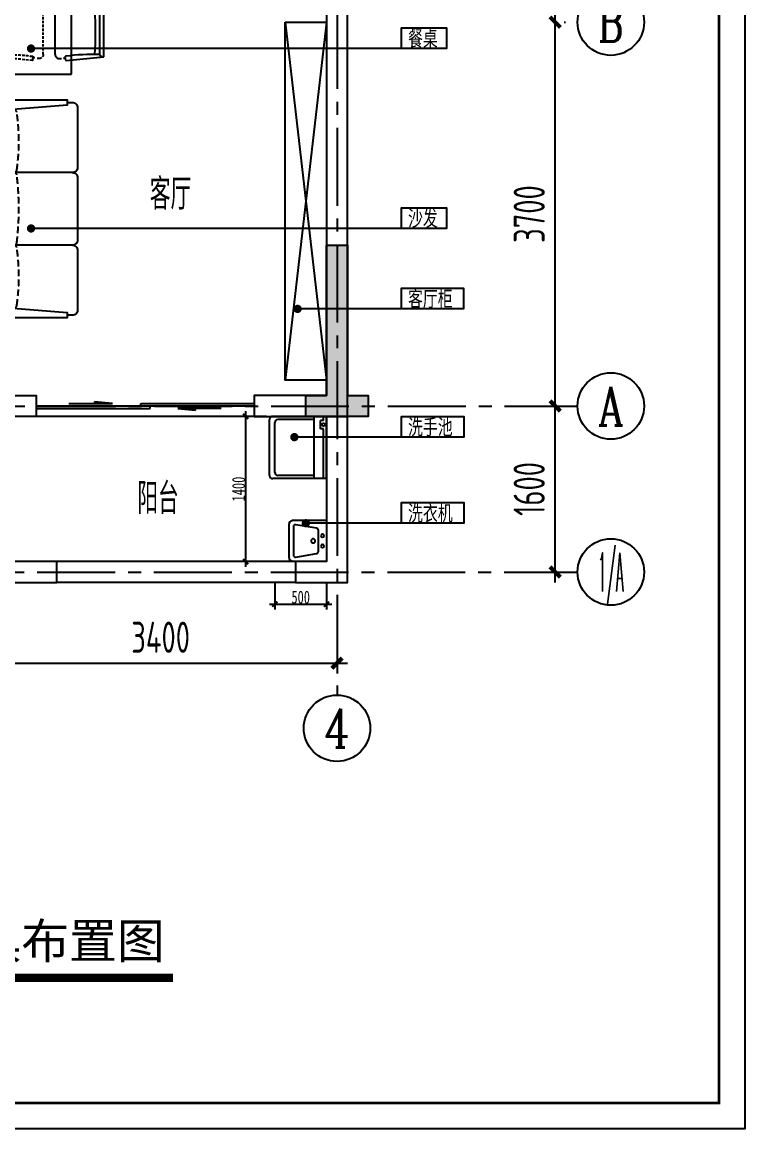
# Model space of a CAD drawing. Header units: millimetres. Extents: x -133666 to 880576, y -269375 to 86941.
# Drawn here: x 30240 to 37204, y -106042 to -95375 of the extents above; entities that cross this region are included whole.
import ezdxf
from ezdxf.enums import TextEntityAlignment as Align

# ---------------------------------------------------------------- set-up
doc = ezdxf.new("R2010")
doc.units = ezdxf.units.MM
doc.header["$LTSCALE"] = 1000
for name, pattern in [('CENTER', [50.8, 31.75, -6.35, 6.35, -6.35]), ('CENTER2', [1.125, 0.75, -0.125, 0.125, -0.125]), ('DASH', [0.35, 0.25, -0.1]), ('DASHED', [19.05, 12.7, -6.35]), ('TRATTEGGIATA2', [0.375, 0.25, -0.125])]:
    doc.linetypes.add(name, pattern=pattern)
doc.layers.get('0').update_dxf_attribs({"linetype": 'CONTINUOUS'})
doc.layers.get('Defpoints').update_dxf_attribs({"color": 6, "linetype": 'CONTINUOUS'})
for name, color, linetype in [('6#轴网(1-4)20181120$0$11 12 17 18 19 20 21 22-ZW$0$AXIS_轴号_A', 8, 'CONTINUOUS'), ('6#轴网(1-4)20181120$0$11 12 17 18 19 20 21 22-ZW$0$AXIS_轴文_A', 8, 'CONTINUOUS'), ('6#轴网(1-4)20181120$0$AXIS_TEXT', 8, 'CONTINUOUS'), ('A-FUR', 8, 'CONTINUOUS'), ('A-Lvtry', 5, 'CONTINUOUS'), ('AE-FLOR', 151, 'CONTINUOUS'), ('AXIS', 253, 'CENTER'), ('BORDER', 7, 'CONTINUOUS'), ('DIM', 3, 'CONTINUOUS'), ('P-活动家具', 146, 'CONTINUOUS'), ('PUB_HATCH', 8, 'CONTINUOUS'), ('PUB_TEXT', 7, 'CONTINUOUS'), ('WALL', 2, 'CONTINUOUS'), ('WINDOW', 4, 'CONTINUOUS'), ('剪力墙', 6, 'CONTINUOUS')]:
    doc.layers.add(name, color=color, linetype=linetype)
doc.styles.add('6#轴网(1-4)20181120$0$11 12 17 18 19 20 21 22-ZW$0$_TCH_AXIS', font='COMPLEX', dxfattribs={"bigfont": 'GBCBIG'})
doc.styles.add('6#轴网(1-4)20181120$0$COMPLEX', font='COMPLEX')
doc.styles.add('DIM', font='', dxfattribs={"width": 0.7})
doc.styles.get("Standard").update_dxf_attribs({"font": 'tssdeng.shx', "bigfont": 'tssdchn.shx'})
doc.styles.add('ZZ', font='tssdeng.shx', dxfattribs={"width": 0.7, "bigfont": 'tssdchn.shx'})
doc.styles.add('黑体', font='simhei.ttf')
doc.styles.get('DIM').set_extended_font_data('SimSun')
doc.dimstyles.new('TSSD_100_100', dxfattribs={"dimtxt": 300, "dimasz": 100, "dimexe": 100, "dimexo": 250, "dimgap": 100, "dimtad": 1, "dimdec": 0, "dimzin": 0, "dimdsep": 46, "dimtxsty": 'ZZ', "dimblk": 'ARCHTICK', "dimcen": 0, "dimdle": 100, "dimclrd": 256, "dimclrt": 7, "dimadec": 0, "dimazin": 0, "dimtfac": 1, "dimtdec": 0, "dimtix": 1, "dimtmove": 2, "dimatfit": 3, "dimfxl": 0, "dimtolj": 1, "dimtzin": 0, "dimarcsym": 0})
doc.dimstyles.new('金螳螂1-50', dxfattribs={"dimscale": 50, "dimtxt": 2.5, "dimasz": 1, "dimexe": 1, "dimexo": 1, "dimgap": 0.1, "dimtad": 1, "dimdec": 0, "dimrnd": 5, "dimzin": 0, "dimdsep": 46, "dimtxsty": 'DIM', "dimblk": 'ARCHTICK', "dimcen": 2, "dimdle": 1, "dimclrd": 254, "dimclre": 254, "dimclrt": 30, "dimadec": 0, "dimazin": 0, "dimtfac": 1, "dimtdec": 0, "dimtix": 1, "dimtmove": 2, "dimatfit": 3, "dimldrblk": 'A', "dimfxl": 0, "dimtolj": 1, "dimtzin": 0, "dimarcsym": 0})

# ---------------------------------------------------------------- blocks, each defined once
blk = doc.blocks.new('6#轴网(1-4)20181120$0$_AXISO')
at = {"color": 8}
blk.add_circle((0, 0), 0.5, dxfattribs=at)
at = {"layer": '6#轴网(1-4)20181120$0$AXIS_TEXT', "color": 8, "style": '6#轴网(1-4)20181120$0$COMPLEX', "width": 1.041667}
blk.add_attdef('A', text='', height=0.56, dxfattribs=at).set_placement((-0.25, -0.28), (0.25, -0.28), align=Align.FIT)
blk = doc.blocks.new('_ArchTick')
at = {"color": 0, "linetype": 'ByBlock', "const_width": 0.4}
blk.add_lwpolyline([(-0.5, -0.5), (0.5, 0.5)], dxfattribs=at)
blk = doc.blocks.new('*D343')
at = {"layer": 'Defpoints', "color": 0}
for p in [(3400, -1600), (6800, -1600), (6800, -2379)]:
    blk.add_point(p, dxfattribs=at)
at = {"layer": 'DIM', "color": 0, "lineweight": -2}
for p, q in [((3400, -1850), (3400, -2479)), ((6800, -1850), (6800, -2479))]:
    blk.add_line(p, q, dxfattribs=at)
at = {"layer": 'DIM', "lineweight": -2}
blk.add_line((3300, -2379), (6900, -2379), dxfattribs=at)
at = {"layer": 'DIM', "lineweight": -2, "xscale": 100, "yscale": 100, "zscale": 100, "rotation": 180}
blk.add_blockref('_ArchTick', (3400, -2379), dxfattribs=at)
at = {"layer": 'DIM', "lineweight": -2, "xscale": 100, "yscale": 100, "zscale": 100}
blk.add_blockref('_ArchTick', (6800, -2379), dxfattribs=at)
at = {"layer": 'DIM', "color": 7, "insert": (5100, -2129), "char_height": 300, "attachment_point": 5, "style": 'ZZ'}
blk.add_mtext('\\A1;3400', dxfattribs=at)
blk = doc.blocks.new('*D347')
at = {"layer": 'Defpoints', "color": 0}
for p in [(8739, 100), (8902, 100), (8739, -1500)]:
    blk.add_point(p, dxfattribs=at)
at = {"layer": 'DIM', "lineweight": -2}
blk.add_line((8902, -1600), (8902, 200), dxfattribs=at)
at = {"layer": 'DIM', "color": 0, "lineweight": -2}
for p, q in [((8989, 100), (9002, 100)), ((8989, -1500), (9002, -1500))]:
    blk.add_line(p, q, dxfattribs=at)
at = {"layer": 'DIM', "lineweight": -2, "xscale": 100, "yscale": 100, "zscale": 100}
for p, rotation in [((8902, 100), 90), ((8902, -1500), 270)]:
    blk.add_blockref('_ArchTick', p, dxfattribs=dict(at, rotation=rotation))
at = {"layer": 'DIM', "color": 7, "insert": (8652, -700), "char_height": 300, "attachment_point": 5, "rotation": 90, "style": 'ZZ'}
blk.add_mtext('\\A1;1600', dxfattribs=at)
blk = doc.blocks.new('*D348')
at = {"layer": 'Defpoints', "color": 0}
for p in [(8739, 3800), (8902, 3800), (8739, 100)]:
    blk.add_point(p, dxfattribs=at)
at = {"layer": 'DIM', "lineweight": -2}
blk.add_line((8902, 0), (8902, 3900), dxfattribs=at)
at = {"layer": 'DIM', "color": 0, "lineweight": -2}
for p, q in [((8989, 3800), (9002, 3800)), ((8989, 100), (9002, 100))]:
    blk.add_line(p, q, dxfattribs=at)
at = {"layer": 'DIM', "lineweight": -2, "xscale": 100, "yscale": 100, "zscale": 100}
for p, rotation in [((8902, 3800), 90), ((8902, 100), 270)]:
    blk.add_blockref('_ArchTick', p, dxfattribs=dict(at, rotation=rotation))
at = {"layer": 'DIM', "color": 7, "insert": (8652, 1950), "char_height": 300, "attachment_point": 5, "rotation": 90, "style": 'ZZ'}
blk.add_mtext('\\A1;3700', dxfattribs=at)
blk = doc.blocks.new('*D349')
at = {"layer": 'Defpoints', "color": 0}
for p in [(8739, 5800), (8902, 5800), (8739, 3800)]:
    blk.add_point(p, dxfattribs=at)
at = {"layer": 'DIM', "lineweight": -2}
blk.add_line((8902, 3700), (8902, 5900), dxfattribs=at)
at = {"layer": 'DIM', "color": 0, "lineweight": -2}
for p, q in [((8989, 5800), (9002, 5800)), ((8989, 3800), (9002, 3800))]:
    blk.add_line(p, q, dxfattribs=at)
at = {"layer": 'DIM', "lineweight": -2, "xscale": 100, "yscale": 100, "zscale": 100}
for p, rotation in [((8902, 5800), 90), ((8902, 3800), 270)]:
    blk.add_blockref('_ArchTick', p, dxfattribs=dict(at, rotation=rotation))
at = {"layer": 'DIM', "color": 7, "insert": (8652, 4800), "char_height": 300, "attachment_point": 5, "rotation": 90, "style": 'ZZ'}
blk.add_mtext('\\A1;2000', dxfattribs=at)
blk = doc.blocks.new('A$C68CA6050')
blk.add_wipeout([(0, 850), (2100, 850), (2100, 150), (2075, 150), (2075, 100), (2072, 83), (2060, 65), (2040, 52), (2025, 50), (1450, 50), (1437, 52), (1423, 58), (1415, 65), (1407, 74), (1403, 82), (1400, 100), (1398, 86), (1395, 79), (1391, 71), (1380, 60), (1364, 52), (1350, 50), (750, 50), (733, 53), (725, 57), (715, 65), (708, 73), (703, 82), (701, 89), (700, 100), (698, 86), (694, 77), (691, 71), (685, 65), (677, 58), (670, 54), (650, 50), (641, 50), (75, 50), (58, 53), (40, 65), (32, 75), (26, 89), (25, 100), (25, 150), (0, 150)]).translate(0, 0, 0).dxf.layer = 'P-活动家具'
at = {"layer": 'P-活动家具', "elevation": 0}
blk.add_lwpolyline([(1050, 50), (1043, 50), (750, 50, -0.414214), (700, 100, -0.414214), (650, 50), (75, 50, -0.414214), (25, 100), (25, 150), (0, 150), (0, 850), (1050, 850), (2100, 850), (2100, 150), (2075, 150), (2075, 100, -0.414214), (2025, 50), (1450, 50, -0.414214), (1400, 100, -0.414214), (1350, 50), (1057, 50)], format="xyb", close=True, dxfattribs=at)
for points in [[(0, 850), (2100, 850), (2100, 150), (2050, 150), (2000, 750), (100, 750), (50, 150), (0, 150), (0, 850)], [(700, 100), (700, 750)], [(1400, 100), (1400, 750)]]:
    blk.add_lwpolyline(points, dxfattribs=at)
at = {"layer": 'P-活动家具', "color": 251, "linetype": 'DASHED', "ltscale": 0.005, "elevation": 0}
for points in [[(103, 729, -0.008996), (692, 729, -0.12873), (695, 650, -0.310462), (679, 636, -0.072657), (116, 636, -0.310462), (101, 650, -0.12873), (103, 729, -0.746294)], [(1392, 729, 0.007743), (708, 729, 0.12873), (705, 650, 0.310462), (721, 636, 0.062134), (1379, 636, 0.310462), (1395, 650, 0.12873), (1392, 729, 0.746294)], [(1996, 729, 0.009023), (1409, 729, 0.12873), (1406, 650, 0.310462), (1422, 636, 0.072882), (1983, 636, 0.310462), (1999, 650, 0.12873), (1996, 729, 0.746294)]]:
    blk.add_lwpolyline(points, format="xyb", dxfattribs=at)
blk = doc.blocks.new('$DorLib2D$00000131')
at = {"color": 0, "linetype": 'Continuous'}
for p, q in [((0.15, 0.125), (0.2319, 0.1973)), ((0.2319, 0.1973), (0.2319, 0.125)), ((-0.5, 0.125), (-0.5, 0)), ((0.0192, 0.125), (-0.5, 0.125)), ((0.0192, 0), (0.0192, 0.125)), ((0.35, 0.125), (0.15, 0.125)), ((-0.5, 0), (0.0192, 0)), ((-0.024, 0), (0.5, 0)), ((-0.024, -0.125), (-0.024, 0)), ((0.5, 0), (0.5, -0.125)), ((-0.35, -0.125), (-0.15, -0.125)), ((-0.2319, -0.1973), (-0.2319, -0.125)), ((-0.15, -0.125), (-0.2319, -0.1973)), ((0.5, -0.125), (-0.024, -0.125))]:
    blk.add_line(p, q, dxfattribs=at)
blk = doc.blocks.new('B20190310213323')
at = {"layer": 'PUB_HATCH'}
blk.add_hatch(color=256, dxfattribs=at).paths.add_polyline_path([(6600, 0), (6600, 200), (6800, 200), (6800, 1650), (7000, 1650), (7000, 200), (7200, 200), (7200, 0)])
at = {"layer": 'AE-FLOR'}
for points in [[(6500, -1400), (4200, -1400)], [(6500, -1600), (4200, -1600)]]:
    blk.add_lwpolyline(points, dxfattribs=at)
at = {"layer": 'WALL'}
for points in [[(7000, 100), (7000, 9000), (6700, 9000), (6700, 8800), (6800, 8800), (6800, 200), (6100, 200), (6100, 0), (6800, 0), (6800, -1400), (6500, -1400), (6500, -1600), (7000, -1600)], [(3500, -1400), (3500, -1300), (3400, -1300), (3400, -1600), (4200, -1600), (4200, -1400)]]:
    blk.add_lwpolyline(points, close=True, dxfattribs=at)
blk.add_lwpolyline([(3600, 1650), (3600, 200), (4000, 200), (4000, 0), (3500, 0), (3500, -600), (3400, -600), (3400, 0), (2500, 0), (2500, 0), (2500, 200), (2500, 200), (2500, 200), (3400, 200), (3400, 1650)], dxfattribs=at)
at = {"layer": 'WINDOW'}
blk.add_line((6100, 0), (4000, 0), dxfattribs=at)
at = {"layer": '剪力墙', "elevation": 0}
blk.add_lwpolyline([(6600, 0), (6600, 200), (6800, 200), (6800, 1650), (7000, 1650), (7000, 200), (7200, 200), (7200, 0), (6600, 0), (7000, 0)], dxfattribs=at)
at = {"layer": 'WINDOW', "xscale": -2100, "yscale": 200, "zscale": 2100}
blk.add_blockref('$DorLib2D$00000131', (5050, 100), dxfattribs=at)
blk = doc.blocks.new('chair4')
at = {"linetype": 'DASH', "ltscale": 200}
for p, q in [((-426, 250), (-410, 249)), ((-470, 211), (-470, -211)), ((-426, -250), (-410, -249))]:
    blk.add_line(p, q, dxfattribs=at)
at = {"ltscale": 20}
for p, q in [((-389, 247), (-372, 245)), ((-365, 269), (0, 234)), ((-40, 214), (-40, -214)), ((0, 234), (0, -234)), ((-389, -247), (-372, -245)), ((-365, -269), (0, -234))]:
    blk.add_line(p, q, dxfattribs=at)
at = {"linetype": 'DASH', "ltscale": 200, "extrusion": (0, 0, -1)}
for centre, start_param, end_param in [((-430, 211), 3.926991, 5.586837), ((-430, -211), 2.267145, 3.926991)]:
    blk.add_ellipse(centre, major_axis=(28.3, 28.3), ratio=1, start_param=start_param, end_param=end_param, dxfattribs=at)
at = {"ltscale": 20, "extrusion": (0, 0, -1)}
for centre, major_axis, ratio, start_param, end_param in [((-366, 237), (5.66, -5.66), 1, 0.914477, 2.702691), ((-440, 264), (50.3, 50.3), 1, 0.774487, 1.131895), ((-365, 265), (2.83, 2.83), 1, 3.91608, 5.586837), ((-125, 1886), (-1792, 85), 0.932857, 4.621064, 4.803714), ((-6, 198), (26.3, 26.3), 1, 4.375488, 5.671939), ((-2033, -2), (-3, 2384), 0.819086, 1.481782, 1.659811), ((-125, -1886), (1792, 85), 0.932857, 4.621064, 4.803714), ((-366, -237), (5.66, 5.66), 1, 3.580494, 5.368708), ((-440, -264), (50.3, -50.3), 1, -1.131895, -0.774487), ((-365, -265), (2.83, -2.83), 1, 0.696349, 2.367105), ((-6, -198), (26.3, 26.3), 1, 2.182042, 3.478494)]:
    blk.add_ellipse(centre, major_axis=major_axis, ratio=ratio, start_param=start_param, end_param=end_param, dxfattribs=at)
blk = doc.blocks.new('222')
at = {"linetype": 'TRATTEGGIATA2', "ltscale": 0.1}
for p, q in [((131, 375), (166, 740)), ((669, 375), (634, 740)), ((731, 375), (766, 740)), ((1269, 375), (1234, 740)), ((150, 314), (151, 330)), ((153, 351), (155, 368)), ((647, 351), (645, 368)), ((650, 314), (649, 330)), ((750, 314), (751, 330)), ((753, 351), (755, 368)), ((1247, 351), (1245, 368)), ((1250, 314), (1249, 330)), ((189, 270), (611, 270)), ((789, 270), (1211, 270))]:
    blk.add_line(p, q, dxfattribs=at)
at = {"ltscale": 20}
for p, q in [((166, 740), (634, 740)), ((186, 700), (614, 700)), ((766, 740), (1234, 740)), ((786, 700), (1214, 700))]:
    blk.add_line(p, q, dxfattribs=at)
blk.add_lwpolyline([(0, 0), (1400, 0), (1400, 700), (0, 700)], close=True)
at = {"ltscale": 20, "extrusion": (0, 0, -1)}
for centre, start_param, end_param in [((202, 734), 4.375488, 5.671939), ((598, 734), 2.182042, 3.478494), ((802, 734), 4.375488, 5.671939), ((1198, 734), 2.182042, 3.478494)]:
    blk.add_ellipse(centre, major_axis=(-26.3, 26.3), ratio=1, start_param=start_param, end_param=end_param, dxfattribs=at)
at = {"linetype": 'TRATTEGGIATA2', "ltscale": 0.1, "extrusion": (0, 0, -1)}
for centre, major_axis, ratio, start_param, end_param in [((-1486, 615), (85, 1792), 0.932857, 1.479471, 1.662121), ((402, -1293), (2384, 3), 0.819086, 4.623375, 4.801403), ((2286, 615), (-85, 1792), 0.932857, 4.621064, 4.803714), ((-886, 615), (85, 1792), 0.932857, 1.479471, 1.662121), ((1002, -1293), (2384, 3), 0.819086, 4.623375, 4.801403), ((2886, 615), (-85, 1792), 0.932857, 4.621064, 4.803714), ((135, 375), (-2.83, 2.83), 1, 3.91608, 5.586837), ((136, 300), (-50.3, 50.3), 1, 0.774487, 1.131895), ((163, 374), (5.66, 5.66), 1, 0.914477, 2.702691), ((637, 374), (-5.66, 5.66), 1, 3.580494, 5.368708), ((664, 300), (50.3, 50.3), 1, -1.131895, -0.774487), ((665, 375), (2.83, 2.83), 1, 0.696349, 2.367105), ((735, 375), (-2.83, 2.83), 1, 3.91608, 5.586837), ((736, 300), (-50.3, 50.3), 1, 0.774487, 1.131895), ((763, 374), (5.66, 5.66), 1, 0.914477, 2.702691), ((1237, 374), (-5.66, 5.66), 1, 3.580494, 5.368708), ((1264, 300), (50.3, 50.3), 1, -1.131895, -0.774487), ((1265, 375), (2.83, 2.83), 1, 0.696349, 2.367105), ((189, 310), (-28.3, 28.3), 1, 3.926991, 5.586837), ((611, 310), (-28.3, 28.3), 1, 2.267145, 3.926991), ((789, 310), (-28.3, 28.3), 1, 3.926991, 5.586837), ((1211, 310), (-28.3, 28.3), 1, 2.267145, 3.926991)]:
    blk.add_ellipse(centre, major_axis=major_axis, ratio=ratio, start_param=start_param, end_param=end_param, dxfattribs=at)
at = {"xscale": -1, "rotation": 90}
for p in [(400, -314), (1000, -314)]:
    blk.add_blockref('chair4', p, dxfattribs=at)
blk = doc.blocks.new('*D312')
at = {"layer": 'Defpoints', "color": 0}
for p in [(32394, -99175), (32674, -99175), (32674, -100575)]:
    blk.add_point(p, dxfattribs=at)
at = {"layer": 'DIM', "color": 254, "lineweight": -2}
for p, q in [((32594, -99175), (32344, -99175)), ((32394, -100625), (32394, -99125)), ((32594, -100575), (32344, -100575))]:
    blk.add_line(p, q, dxfattribs=at)
at = {"layer": 'DIM', "color": 254, "lineweight": -2, "xscale": 50, "yscale": 50, "zscale": 50}
for p, rotation in [((32394, -99175), 90), ((32394, -100575), 270)]:
    blk.add_blockref('_ArchTick', p, dxfattribs=dict(at, rotation=rotation))
at = {"layer": 'DIM', "color": 30, "insert": (32326, -99875), "char_height": 125, "attachment_point": 5, "rotation": 90, "style": 'DIM'}
blk.add_mtext('\\A1;1400', dxfattribs=at)
blk = doc.blocks.new('A')
for p, q in [((-0.37, 0), (-2.13, 0)), ((-1.44, 1.15), (-1.09, 1.44)), ((-1.44, 1.15), (-0.37, 0)), ((-1.44, -1.15), (-0.37, 0)), ((-1.09, 1.44), (0, 0)), ((-1.09, -1.44), (0, 0)), ((-1.44, -1.15), (-1.09, -1.44))]:
    blk.add_line(p, q)
for points in [[(-1.44, 1.15), (-1.09, 1.44), (-0.37, 0), (0, 0)], [(-1.44, -1.15), (-1.09, -1.44), (-0.37, 0), (0, 0)]]:
    blk.add_solid(points)
blk = doc.blocks.new('*D313')
at = {"layer": 'Defpoints', "color": 0}
for p in [(32674, -100575), (33174, -100575), (33174, -100985)]:
    blk.add_point(p, dxfattribs=at)
at = {"layer": 'DIM', "color": 254, "lineweight": -2}
for p, q in [((32674, -100785), (32674, -101035)), ((33174, -100785), (33174, -101035)), ((32624, -100985), (33224, -100985))]:
    blk.add_line(p, q, dxfattribs=at)
at = {"layer": 'DIM', "color": 254, "lineweight": -2, "xscale": 50, "yscale": 50, "zscale": 50, "rotation": 180}
blk.add_blockref('_ArchTick', (32674, -100985), dxfattribs=at)
at = {"layer": 'DIM', "color": 254, "lineweight": -2, "xscale": 50, "yscale": 50, "zscale": 50}
blk.add_blockref('_ArchTick', (33174, -100985), dxfattribs=at)
at = {"layer": 'DIM', "color": 30, "insert": (32924, -100918), "char_height": 125, "attachment_point": 5, "style": 'DIM'}
blk.add_mtext('\\A1;500', dxfattribs=at)
blk = doc.blocks.new('__附着_A10-SGT-95户型_TEN24QEP_设计区$0$A-Toilet-9')
for p, q in [((-270, 550), (270, 550)), ((-300, 0), (-300, 520)), ((-270, 120), (-270, 470)), ((-240, 500), (240, 500)), ((270, 120), (270, 470)), ((300, 0), (300, 520)), ((-300, 120), (300, 120)), ((-300, 30), (180, 30)), ((-300, 0), (300, 0)), ((180, 60), (260, 60)), ((180, 30), (180, 60)), ((260, 30), (260, 60)), ((260, 30), (300, 30))]:
    blk.add_line(p, q)
blk.add_circle((220, 30), 15)
for centre, start, end in [((-270, 520), 90, 180), ((270, 520), 0, 90), ((-240, 470), 90, 180), ((240, 470), 0, 90)]:
    blk.add_arc(centre, 30, start, end)
blk = doc.blocks.new('__附着_A10-SGT-95户型_TEN24QEP_设计区$0$A-Kitchen-9')
at = {"ltscale": 0.6}
blk.add_line((400, -320), (400, 0), dxfattribs=at)
blk.add_lwpolyline([(400, 0), (0, 0), (0, -320, 0.414214), (40, -360), (360, -360, 0.414214), (400, -320)], format="xyb", dxfattribs=at)
blk.add_lwpolyline([(400, 0), (0, 0), (0, -320, 0.414214), (40, -360), (360, -360, 0.414214), (400, -320)], format="xyb", dxfattribs=at)
blk.add_lwpolyline([(323, -97), (356, -297, -0.463455), (336, -320), (64, -320, -0.463455), (44, -297), (77, -97, -0.366629), (97, -80), (303, -80, -0.366629)], format="xyb", close=True, dxfattribs=at)
blk.add_lwpolyline([(323, -97), (356, -297, -0.463455), (336, -320), (64, -320, -0.463455), (44, -297), (77, -97, -0.366629), (97, -80), (303, -80, -0.366629)], format="xyb", close=True, dxfattribs=at)
for centre, radius in [((150, -40), 15), ((250, -40), 15), ((200, -130), 20)]:
    blk.add_circle(centre, radius, dxfattribs=at)
blk = doc.blocks.new('B20190319225928')
at = {"layer": 'BORDER'}
blk.add_lwpolyline([(0, 0), (0, 29700), (42000, 29700), (42000, 0)], close=True, dxfattribs=at)
at = {"layer": 'BORDER', "const_width": 50}
blk.add_lwpolyline([(2500, 500), (2500, 29200), (41500, 29200), (41500, 500)], close=True, dxfattribs=at)
blk = doc.blocks.new('B20190222125856')
at = {"layer": 'AXIS', "linetype": 'CENTER2'}
for p, q in [((6800, 11781), (6800, -2685.7)), ((-2834.7, 100), (9118.1, 100)), ((2786.3, -1500), (9118.1, -1500))]:
    blk.add_line(p, q, dxfattribs=at)
at = {"layer": '6#轴网(1-4)20181120$0$11 12 17 18 19 20 21 22-ZW$0$AXIS_轴号_A', "color": 6}
ref = blk.add_blockref('6#轴网(1-4)20181120$0$_AXISO', (9438.1, 3800), dxfattribs=dict(at, xscale=640, yscale=640, zscale=640))
ref.add_attrib('A', 'B', dxfattribs={"layer": '6#轴网(1-4)20181120$0$11 12 17 18 19 20 21 22-ZW$0$AXIS_轴文_A', "height": 372.8, "style": '6#轴网(1-4)20181120$0$11 12 17 18 19 20 21 22-ZW$0$_TCH_AXIS', "width": 0.823529}).set_placement((9313.9, 3613.6), (9562.4, 3613.6), align=Align.FIT)
ref = blk.add_blockref('6#轴网(1-4)20181120$0$_AXISO', (9438.1, 100), dxfattribs=dict(at, xscale=640, yscale=640, zscale=640))
ref.add_attrib('A', 'A', dxfattribs={"layer": '6#轴网(1-4)20181120$0$11 12 17 18 19 20 21 22-ZW$0$AXIS_轴文_A', "height": 372.8, "style": '6#轴网(1-4)20181120$0$11 12 17 18 19 20 21 22-ZW$0$_TCH_AXIS', "width": 0.777778}).set_placement((9313.9, -86.4), (9562.4, -86.4), align=Align.FIT)
ref = blk.add_blockref('6#轴网(1-4)20181120$0$_AXISO', (9438.1, -1500), dxfattribs=dict(at, xscale=640, yscale=640, zscale=640))
ref.add_attrib('A', '1/A', dxfattribs={"layer": '6#轴网(1-4)20181120$0$11 12 17 18 19 20 21 22-ZW$0$AXIS_轴文_A', "height": 372.76, "style": '6#轴网(1-4)20181120$0$11 12 17 18 19 20 21 22-ZW$0$_TCH_AXIS', "width": 0.254545}).set_placement((9313.9, -1686.4), (9562.4, -1686.4), align=Align.FIT)
at = {"layer": '6#轴网(1-4)20181120$0$11 12 17 18 19 20 21 22-ZW$0$AXIS_轴号_A'}
ref = blk.add_blockref('6#轴网(1-4)20181120$0$_AXISO', (6800, -3005.7), dxfattribs=dict(at, xscale=640, yscale=640, zscale=640))
ref.add_attrib('A', '4', dxfattribs={"layer": '6#轴网(1-4)20181120$0$11 12 17 18 19 20 21 22-ZW$0$AXIS_轴文_A', "height": 372.8, "style": '6#轴网(1-4)20181120$0$11 12 17 18 19 20 21 22-ZW$0$_TCH_AXIS', "width": 0.875}).set_placement((6675.7, -3192.1), (6924.3, -3192.1), align=Align.FIT)
at = {"layer": 'DIM'}
for base, p1, p2, picture, middle in [((8902.1, 5800), (8738.9, 3800), (8738.9, 5800), '*D349', (8652.1, 4800)), ((8902.1, 3800), (8738.9, 100), (8738.9, 3800), '*D348', (8652.1, 1950)), ((8902.1, 100), (8738.9, -1500), (8738.9, 100), '*D347', (8652.1, -700))]:
    dim = blk.add_linear_dim(base=base, p1=p1, p2=p2, angle=90, dimstyle='TSSD_100_100', dxfattribs=at)
    dim.commit()
    dim.dimension.update_dxf_attribs({"geometry": picture, "text_midpoint": middle})
dim = blk.add_linear_dim(base=(6800, -2379.1), p1=(3400, -1600), p2=(6800, -1600), dimstyle='TSSD_100_100', dxfattribs=at)
dim.commit()
dim.dimension.update_dxf_attribs({"geometry": '*D343', "text_midpoint": (5100, -2129.1)})

msp = doc.modelspace()

# ---------------------------------------------------------------- linework, layer by layer
at = {"layer": 'A-FUR'}
for p, q in [((32774, -95374.8), (33174, -98824.8)), ((33174, -95374.8), (32774, -98824.8))]:
    msp.add_line(p, q, dxfattribs=at)
msp.add_lwpolyline([(32774, -95374.8), (33174, -95374.8), (33174, -98824.8), (32774, -98824.8)], close=True, dxfattribs=at)

# ---------------------------------------------------------------- block references
at = {"layer": 'DIM'}
msp.add_blockref('B20190222125856', (26474, -99174.8), dxfattribs=at)

# ---------------------------------------------------------------- texts
at = {"layer": 'PUB_TEXT', "width": 0.7}
for s, p in [('客厅', (31470.2, -97182.8)), ('阳台', (31349.4, -100115.5))]:
    msp.add_text(s, height=300, dxfattribs=at).set_placement(p)
at = {"layer": 'PUB_TEXT', "style": '黑体'}
msp.add_text('家具布置图', height=337.59, dxfattribs=at).set_placement((29310.9, -104399.4))

# ---------------------------------------------------------------- next in the draw order: block references
at = {"layer": 'P-活动家具', "rotation": 90}
msp.add_blockref('A$C68CA6050', (30824, -98224.8, 0), dxfattribs=at)

# ---------------------------------------------------------------- next in the draw order: block references
at = {"layer": 'WALL'}
msp.add_blockref('B20190310213323', (26374, -99174.8), dxfattribs=at)

# ---------------------------------------------------------------- next in the draw order: linework, layer by layer
at = {"layer": 'PUB_TEXT'}
for p, q in [((33893.9, -95629.4), (30325.7, -95629.4)), ((33893.9, -97363.6), (30325.7, -97363.6)), ((33893.9, -98138.8), (32893.9, -98138.8)), ((33893.9, -99374.8), (32863, -99374.8)), ((33893.9, -100204.7), (32973.7, -100204.7))]:
    msp.add_line(p, q, dxfattribs=at)
for points in [[(33893.9, -95629.4), (33893.9, -95430.5), (34327.3, -95430.5), (34327.3, -95629.4)], [(33893.9, -97363.6), (33893.9, -97164.7), (34327.3, -97164.7), (34327.3, -97363.6)], [(33893.9, -98138.8), (33893.9, -97940), (34491.9, -97940), (34491.9, -98138.8)], [(33893.9, -99374.8), (33893.9, -99175.9), (34496.8, -99175.9), (34496.8, -99374.8)], [(33893.9, -100204.7), (33893.9, -100005.9), (34496.8, -100005.9), (34496.8, -100204.7)]]:
    msp.add_lwpolyline(points, close=True, dxfattribs=at)
at = {"layer": 'PUB_TEXT', "const_width": 40}
for points in [[(30325.7, -95649.4, -1), (30325.7, -95609.4, -1)], [(30325.7, -97383.6, -1), (30325.7, -97343.6, -1)], [(32893.9, -98158.8, -1), (32893.9, -98118.8, -1)], [(32863, -99394.8, -1), (32863, -99354.8, -1)], [(32973.7, -100224.7, -1), (32973.7, -100184.7, -1)]]:
    msp.add_lwpolyline(points, format="xyb", close=True, dxfattribs=at)
at = {"layer": 'PUB_TEXT', "const_width": 80}
msp.add_lwpolyline([(29319.2, -104587.3), (31693.7, -104587.3)], dxfattribs=at)

# ---------------------------------------------------------------- next in the draw order: block references
at = {"layer": 'A-FUR', "rotation": 90}
msp.add_blockref('222', (30714, -95874.8), dxfattribs=at)
at = {"layer": 'A-Lvtry', "extrusion": (0, 0, -1), "xscale": -1, "zscale": -1, "rotation": 270}
msp.add_blockref('__附着_A10-SGT-95户型_TEN24QEP_设计区$0$A-Toilet-9', (-33174, -99474.8), dxfattribs=at)
at = {"layer": 'A-Lvtry', "xscale": -1, "rotation": 270}
msp.add_blockref('__附着_A10-SGT-95户型_TEN24QEP_设计区$0$A-Kitchen-9', (33174, -100574.8), dxfattribs=at)
at = {"layer": 'WALL', "xscale": 0.5, "yscale": 0.5, "zscale": 0.5, "rotation": 270}
msp.add_blockref('B20190319225928', (22353.8, -85042.1), dxfattribs=at)

# ---------------------------------------------------------------- next in the draw order: texts
at = {"layer": 'PUB_TEXT', "style": '黑体', "width": 0.7}
for s, p in [('餐桌', (33958.2, -95606.6)), ('沙发', (33958.2, -97340.8)), ('客厅柜', (33958.2, -98116.1)), ('洗手池', (33958.2, -99352)), ('洗衣机', (33958.2, -100182))]:
    msp.add_text(s, height=150, dxfattribs=at).set_placement(p)

# ---------------------------------------------------------------- next in the draw order: dimensions: what is measured, and where the dimension line sits
at = {"layer": 'DIM'}
dim = msp.add_linear_dim(base=(32393.5, -99174.8), p1=(32674, -100574.8), p2=(32674, -99174.8), angle=90, dimstyle='金螳螂1-50', dxfattribs=at)
dim.commit()
dim.dimension.update_dxf_attribs({"geometry": '*D312', "text_midpoint": (32326, -99874.8)})
dim = msp.add_linear_dim(base=(33174, -100985), p1=(32674, -100574.8), p2=(33174, -100574.8), dimstyle='金螳螂1-50', dxfattribs=at)
dim.commit()
dim.dimension.update_dxf_attribs({"geometry": '*D313', "text_midpoint": (32924, -100917.5)})

doc.saveas('drawing.dxf')
